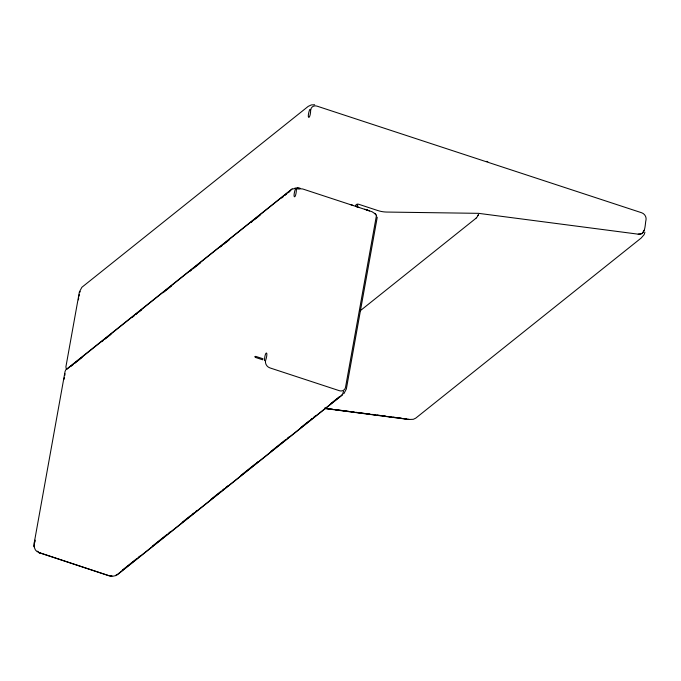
<?xml version="1.0" encoding="UTF-8"?>
<svg xmlns="http://www.w3.org/2000/svg" width="681" height="681" viewBox="0 0 681 681"><rect width="100%" height="100%" fill="white"/><g stroke="black" fill="none" stroke-linecap="round" stroke-linejoin="round"><path stroke-width="1.02" d="M34.237 545.685L34.331 544.587M35.037 540.118C33.769 544 33.395 549.175 37.217 551.789M34.663 542.748L34.995 540.91M64.074 379.274L64.406 377.436M64.738 375.597L65.07 373.758M78.366 299.861L78.698 298.031M79.03 296.192L79.354 294.354M264.458 360.726C264.807 350.375 268.944 350.443 265.513 360.836A5.874 5.082 51.4 0 0 269.889 367.885L339.291 390.673A5.874 5.082 51.4 0 0 342.935 390.553L343.709 390.119A5.874 5.082 51.4 0 0 345.565 387.123L376.465 215.375L374.593 213.306M310.706 109.684C310.451 120.188 306.195 119.796 309.651 109.573L310.706 109.684A5.874 5.082 51.4 0 1 316.98 106.125L641.664 212.761A5.874 5.082 51.4 0 1 646.031 219.81C644.864 224.27 645.911 235.464 638.191 234.17L478.539 213.34L386.697 212.055A32.194 27.844 51.4 0 1 377.725 210.514L358.606 204.24A2.962 2.562 51.4 0 0 355.448 206.028M377.257 217.222L346.357 388.962L343.862 393.703M644.141 230.34L642.055 233.557L638.191 234.17M644.933 232.178L644.124 234.647L641.127 238.078L415.75 418.143L413.341 419.3L408.855 419.496L324.59 408.498M79.686 292.532L80.179 291.502M356.725 206.786L357.287 205.194M357.125 206.752L357.755 205.151M343.599 391.294L343.13 392.299A8.41 4.18 60.5 0 1 342.066 394.571M477.909 215.596L478.615 214.421L477.892 215.596A8.657 3.107 -80.1 0 1 476.181 218.039M66.576 369.451L292.49 188.756M71.207 366.131L72.867 364.803M74.527 363.484L81.984 357.525M101.869 341.632L103.521 340.313M105.18 338.985L110.977 334.354M132.523 317.142L134.183 315.814M135.834 314.494L137.494 313.166M139.154 311.847L141.639 309.864M163.176 292.651L171.467 286.029M189.693 271.464L191.352 270.144M193.012 268.816L200.469 262.857M220.355 246.973L222.006 245.645M223.666 244.326L229.463 239.686M251.008 222.474L252.668 221.155M254.319 219.827L260.125 215.196M281.67 197.984L283.322 196.664M284.981 195.336L286.641 194.008M288.293 192.689L289.953 191.361M360.13 310.834L476.13 218.158M122.495 569.997L136.583 558.743M138.243 557.424L139.894 556.096M152.323 546.171L167.237 534.253M168.897 532.925L170.556 531.606M182.159 522.336L190.442 515.713M192.102 514.393L193.753 513.065M195.413 511.746L197.073 510.418M211.153 499.164L221.095 491.222M222.755 489.894L224.415 488.575M226.066 487.247L227.726 485.928M240.98 475.338L255.069 464.084M256.728 462.757L258.38 461.429M270.808 451.503L285.731 439.585M287.382 438.266L289.042 436.938M300.644 427.668L308.927 421.054M310.587 419.726L312.238 418.406M313.898 417.078L315.558 415.759M330.472 403.842L339.581 396.555M116.63 575.122L341.998 395.057M117.336 574.747L342.705 394.682M291.843 189.122L65.827 369.792L65.07 371.443L34.169 543.191L34.331 546.809L34.161 545.898M297.214 188.356L297.997 187.879M299.793 188.739L295.367 188.977C292.021 199.32 296.133 199.499 296.422 189.088L296.388 189.012M115.821 575.59L112.399 576.33L109.743 575.939L38.34 552.308M112.024 575.734L108.654 575.641L38.204 552.402M409.204 419.317L407.63 419.155M297.537 188.586L302.696 188.969L372.098 211.757L375.835 214.302M314.648 104.746L311.319 104.925L308.229 106.364L81.856 287.297L79.362 292.038L65.904 366.821L66.278 369M109.879 575.803L110.969 575.862M324.582 408.208L333 409.307M335.112 409.579L348.8 411.367M350.911 411.639L354.069 412.056M356.172 412.328L364.599 413.427M366.701 413.699L369.868 414.116M371.971 414.388L375.129 414.806M377.24 415.078L380.398 415.487M382.501 415.768L385.659 416.176M387.77 416.449L390.928 416.866M393.031 417.138L396.189 417.547M398.3 417.828L401.458 418.236M403.561 418.517L406.727 418.926M324.437 408.294L332.856 409.4M334.967 409.673L406.574 419.019M487.792 161.576L487.23 161.491A8.666 2.622 -71.8 0 0 486.796 161.346M350.34 204.496L352.894 205.262M366.625 209.91L369.502 210.846L364.761 209.237M356.18 206.42L359.04 207.356M40.341 553.151L38.715 552.504M34.203 546.315L34.518 547.575M294.396 188.416A6.274 2.511 10.2 0 1 299.938 188.109M376.287 215.222A7.661 3.064 10.2 0 1 376.329 215.766M293.068 188.995A7.661 3.064 10.2 0 1 293.886 188.697M38.425 551.695A5.874 5.082 51.4 0 1 37.574 551.159M116.698 574.628A8.41 4.18 60.5 0 1 116.059 574.985M255.052 356.682L255.256 357.355L262.636 359.781L262.994 358.768L255.613 356.35L255.052 356.682"/></g></svg>
